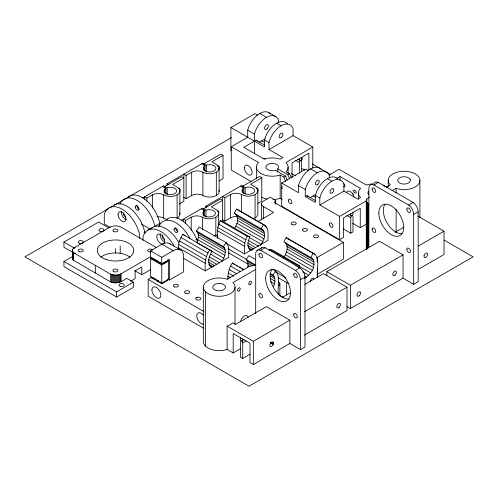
<?xml version="1.0" encoding="UTF-8"?>
<svg xmlns="http://www.w3.org/2000/svg" width="498" height="498" viewBox="0 0 498 498"><rect width="100%" height="100%" fill="white"/><g stroke="black" fill="none" stroke-linecap="round" stroke-linejoin="round"><path stroke-width="0.75" d="M170.291 244.169A14.759 8.522 -60 0 0 162.012 244.238L150.552 250.849L150.552 257.323L161.763 263.791L169.513 259.309L169.513 280.013L167.832 279.042L167.832 280.337L161.757 283.841L160.642 283.194L160.642 281.905M152.463 208.04L152.463 194.843A7.924 4.575 0 0 1 163.668 194.843A9.506 5.49 0 0 0 177.114 194.843L177.114 218.13A9.506 5.49 0 0 0 179.573 212.827M161.763 263.791L161.763 257.317L173.217 250.706A14.759 8.522 -60 0 1 183.65 256.731L183.65 271.852L169.513 280.013M167.334 219.45A9.506 5.49 0 0 1 163.668 218.13L163.668 194.843M165.909 193.809L165.909 188.375L162.547 186.433M167.222 194.78L167.222 187.79L164.826 186.408L164.826 187.964M179.896 214.252L179.896 190.958M183.451 197.208L186.078 198.727L186.078 175.433L191.68 172.202A7.924 4.575 0 0 1 202.885 172.202A9.506 5.49 0 0 0 216.331 172.202L216.331 195.49M191.201 230.406L191.201 217.209A7.924 4.575 0 0 1 202.406 217.209A9.506 5.49 0 0 0 215.852 217.209L215.852 235.062M186.078 198.727L191.68 195.49L191.68 172.202M202.406 229.628L202.406 217.209M218.79 190.186A9.506 5.49 0 0 1 214.364 196.361A9.506 5.49 0 0 1 202.885 195.49L202.885 172.202M204.647 216.176L204.647 210.741L201.285 208.799M205.126 171.163L205.126 165.734L201.765 163.792M205.96 217.147L205.96 210.156L203.57 208.774L203.57 210.33M206.44 172.134L206.44 165.149L204.043 163.767L204.043 165.324M217.501 238.368L217.807 227.518L220.116 220.695L222.874 221.448L249.84 237.023C247.892 240.895 246.205 247.805 251.173 250.071M218.641 224.971L218.641 213.331M219.114 191.606L219.114 168.318M222.556 222.114L222.575 196.511L224.816 197.799L230.418 194.569A7.924 4.575 0 0 1 241.623 194.569A9.506 5.49 0 0 0 255.069 194.569L255.069 217.856M204.043 163.767L220.813 154.087L223.036 155.37L223.036 178.658L219.076 180.942M222.189 219.574L224.816 221.093L224.816 197.799M224.816 221.093L230.418 217.856L230.418 194.569M241.623 212.422L241.623 194.569M243.864 193.535L243.864 188.101L240.503 186.159M260.273 245.545C263.616 241.393 266.555 234.589 262.876 229.815L234.135 213.231L236.525 209.06L265.341 225.625C269.287 229.435 267.675 235.498 268.024 240.341L244.474 253.936L244.773 243.086L247.089 236.264L220.116 220.695M245.178 193.728L245.178 187.516L242.787 186.134L242.787 187.69M255.692 313.672L255.692 253.893A7.968 4.6 60 0 1 260.734 250.338L265.216 247.749L299.952 267.8A7.968 4.6 60 0 1 304.994 277.181L304.994 347.05L300.512 349.64L289.867 343.489L253.351 364.573L249.99 362.631L249.99 343.228L233.182 333.523L233.182 352.926L227.1 349.415A15.849 9.151 0 0 1 203.327 341.497L203.327 287.153M257.858 190.684L257.858 213.978A9.506 5.49 0 0 1 253.102 218.728M261.562 219.886L261.562 203.819M242.787 186.134L259.551 176.454L261.774 177.736L261.774 201.024L257.821 203.309M263.598 218.896L263.598 206.658A6.947 4.015 0 0 1 263.598 200.98L270.115 197.22L275.718 200.457L275.718 204.28M286.63 294.785L286.63 282.547L277.884 277.498M299.354 173.435L299.354 162.566A1.587 0.915 -60 0 1 300.188 160.829L300.767 160.499A1.587 0.915 -60 0 1 301.601 161.265L301.601 171.362M300.512 349.64L300.512 279.77A7.968 4.6 60 0 0 295.47 270.389L260.734 250.338M317.176 261.326L317.176 257.503L343.383 242.37L343.383 259.203L317.176 274.336M317.531 277.386C316.199 269.978 320.326 260.498 314.848 254.223L286.12 237.664L283.904 241.966L312.383 258.406C316.952 265.328 311.163 275.07 304.483 278.382M350.741 233.201L350.741 217.676A1.587 0.915 -60 0 1 351.576 215.945L352.154 215.609A1.587 0.915 -60 0 1 352.989 216.381L352.989 231.906L350.741 233.201L343.346 228.931M347.013 306.619L350.374 308.561L403.038 278.152L413.682 284.302L413.682 214.433A7.968 4.6 60 0 0 408.64 205.052L373.905 184.995A7.968 4.6 60 0 0 368.862 188.555L368.869 247.618M234.265 228.8C237.197 224.554 240.136 216.169 234.135 213.231M283.897 257.31C286.518 253.233 288.902 247.139 285.466 242.868M366.298 249.616L366.298 200.713L367.094 198.621L369.553 196.984M178.278 249.193C178.072 243.908 179.903 238.735 182.803 234.359L212.167 251.341C209.253 255.586 206.085 264.008 212.036 267.065L209.141 265.44M183.538 258.331L205.251 270.868C204.746 263.635 205.381 255.984 209.776 249.934L212.167 251.341M227.922 279.31C227.524 273.526 229.192 267.756 232.41 262.956L243.852 269.561M273.34 343.863L273.159 342.4A2.534 1.463 -60 0 0 270.458 343.408A2.534 1.463 -60 0 0 270.458 346.583A2.534 1.463 -60 0 0 273.159 344.467L273.34 343.863L270.651 342.313M72.353 256.638L63.943 261.475L63.943 266.648L116.607 297.057L133.414 287.352L133.414 282.179L126.691 278.295C122.247 281.663 116.165 284.408 110.662 281.924L73.094 260.024L72.359 258.225L72.447 249.84L73.094 248.664L75.148 247.245M72.359 258.225L72.447 257.603M222.096 261.139L223.801 258.176L196.828 242.601C198.341 239.021 199.542 234.091 196.461 230.985L199.212 227.044L226.185 242.613C230.045 246.448 228.445 252.442 228.794 257.273L205.251 270.868M223.801 258.176C225.314 254.59 226.515 249.66 223.428 246.554L196.461 230.985M247.637 267.65C248.297 264.924 248.284 261.618 246.105 259.558L248.857 255.623L255.586 259.508M273.39 286.717C275.587 282.385 276.085 275.288 270.327 273.545M269.107 250.687L269.679 249.317L272.431 250.077L299.348 265.615L298.464 267.737M296.024 266.225L296.596 264.861L269.679 249.317M310.82 257.51L313.043 253.208L286.12 237.664M265.341 225.625L263.498 224.635L261.108 228.8L262.876 229.815M275.718 200.457L274.373 202.524L343.383 242.37M223.428 246.554L226.185 242.613M273.022 275.101L275.774 271.161L272.412 269.219M277.747 172.015L277.747 168.909L278.382 168.031A6.337 3.66 0 0 0 273.9 163.549A6.337 3.66 0 0 0 266.137 166.133L265.92 167.085A6.337 3.66 0 0 0 275.425 170.254L285.472 176.049A22.752 13.135 60 0 1 287.209 180.12M164.9 193.012L164.9 189.134L165.909 188.375M204.118 170.372L204.118 166.488L205.126 165.734M203.645 215.379L203.645 211.501L204.647 210.741M242.862 192.738L242.862 188.854L243.864 188.101M196.1 297.897L197.027 297.362A2.534 1.463 0 0 1 200.794 298.377A2.534 1.463 0 0 1 197.855 300.07A2.534 1.463 0 0 1 196.1 297.897L197.027 297.362M292.065 177.624L292.065 162.877L308.872 153.172L308.872 170.254M308.505 170.646L305.816 169.09L281.725 183.003L281.725 206.29L339.53 239.663L343.452 237.397L343.452 217.993L360.259 208.289L360.259 227.698L366.341 224.181M230.898 150.85L230.898 127.563L254.988 113.656L257.678 115.206M109.025 208.276L24.9 256.844L249 386.23L473.1 256.844L444.16 240.142M110.369 207.504L126.517 198.179M127.868 197.401L231.502 137.566M72.683 252.287L63.943 247.245L63.943 242.065L98.679 222.015L108.564 227.723M142.422 198.055L163.668 185.785L165.012 186.563M167.029 185.399L167.029 183.843L202.885 163.145L204.23 163.923M251.216 181.571L231.259 170.048L231.259 146.761L247.705 137.267L247.705 130.152A18.152 10.477 -60 0 1 258.02 114.627A18.152 10.477 -60 0 1 270.171 113.65M164.826 186.408L181.596 176.728L183.818 178.01L172.613 184.478L177.114 187.08A9.506 5.49 0 0 1 177.114 194.843M144.619 199.113L144.619 196.785L146.86 198.079L152.463 194.843M223.036 155.37L211.831 161.838L216.331 164.44A9.506 5.49 0 0 1 216.331 172.202M264.849 145.223L256.109 140.181L243.783 147.296L264.332 159.161A15.849 9.151 0 0 1 280.181 159.161L282.901 157.586L268.995 149.556L268.995 142.571A18.071 10.433 -60 0 1 281.04 125.782A18.071 10.433 -60 0 1 293.085 128.665L293.085 135.649L268.995 149.556M73.847 247.998L109.884 227.188A7.924 4.575 0 0 1 121.089 227.188L155.824 247.245A7.924 4.575 0 0 1 156.509 247.693M259.116 142.322L265.073 138.886M179.199 203.962L183.818 201.298L183.837 174.144L186.078 175.433M147.763 230.225L152.805 227.312M127.613 197.382A25.902 14.952 60 0 1 145.715 199.966A25.902 14.952 60 0 1 159.827 223.378L154.785 226.291A25.902 14.952 60 0 0 137.896 200.887A25.902 14.952 60 0 0 119.887 204.385M181.16 220.421L202.406 208.152L203.75 208.93M205.767 207.766L205.767 206.209L241.623 185.511L242.968 186.289M203.57 208.774L220.334 199.094L222.556 200.377L211.351 206.844L215.852 209.446A9.506 5.49 0 0 1 215.852 217.209M183.357 221.479L183.357 219.151L185.598 220.446L191.201 217.209M312.794 167.988L312.794 147.028L285.983 162.51A15.849 9.151 0 0 1 285.983 171.654L289.531 173.709A22.752 13.135 60 0 1 291.268 177.78M261.774 177.736L250.569 184.204L255.069 186.806A9.506 5.49 0 0 1 255.069 194.569M231.259 146.761L258.537 162.51A15.849 9.151 0 0 0 261.052 173.553A15.849 9.151 0 0 0 280.181 175.003L283.736 177.058L285.472 176.049M277.747 168.909L287.794 174.711L289.531 173.709M73.847 252.928L109.884 273.769C113.307 275.568 117.665 275.568 121.089 273.769L150.483 256.8M151.118 258.873L151.678 258.549L152.799 259.197L152.799 257.964M156.16 259.906L156.16 261.139L157.281 261.786L158.495 261.083M130.582 281.227L135.12 278.606L135.12 270.837L141.793 266.99L141.793 274.753L134.56 270.576M141.793 274.753L150.477 269.735M161.203 264.693L167.832 260.865L168.392 261.189L168.392 279.366L161.763 283.194L150.558 276.726L150.558 258.549L151.884 257.796M161.757 283.841L161.763 265.017L168.392 261.189M63.943 261.475L116.607 291.878L133.414 282.179M151.118 277.05L151.678 276.726M203.377 328.101L148.174 296.229L148.174 279.397L151.977 277.199M329.203 174.997L339.07 169.301L366.341 185.051A15.849 9.151 0 0 1 373.575 183.83M151.678 278.021L152.799 278.668L154.013 277.965M156.16 279.316L156.16 280.611L157.281 281.258L158.495 280.555M329.346 177.761L329.346 175.564A18.152 10.477 -60 0 0 317.301 172.812A18.152 10.477 -60 0 0 305.255 189.47L305.255 196.586L306.936 195.614L315.676 200.663M336.667 178.452L339.991 176.529L360.54 188.393A15.849 9.151 0 0 0 360.54 197.544L357.819 199.119L343.913 191.089L319.822 204.995L319.822 198.011A18.071 10.433 -60 0 1 331.867 181.222A18.071 10.433 -60 0 1 343.913 184.098L343.913 191.089M161.196 282.87L161.757 282.547M309.837 197.818L315.794 194.382M257.136 250.376L261.618 247.786M373.905 184.995L378.387 182.411L413.122 202.462A7.968 4.6 60 0 1 418.164 211.843L418.164 281.712L413.682 284.302M386.311 187.31L390.332 184.988A15.849 9.151 0 0 1 401.307 171.399A15.849 9.151 0 0 1 419.665 182A15.849 9.151 0 0 1 396.134 188.337L392.113 190.659M319.822 204.995L339.53 216.375L366.341 200.893M255.692 269.418L232.896 282.578A15.849 9.151 0 0 1 221.927 296.161A15.849 9.151 0 0 1 203.57 285.566A15.849 9.151 0 0 1 227.1 279.229L249.89 266.069L255.269 265.39M295.47 270.389L299.952 267.8M408.64 205.052L413.122 202.462M300.512 279.77L304.994 277.181M413.682 214.433L418.164 211.843M282.148 297.487L290.813 292.482M304.813 284.402L323.482 273.626L347.013 287.209L347.013 310.497L304.346 335.129M326.844 275.568L326.844 271.684L379.507 241.281L403.038 254.864L403.038 278.152M395.337 232.136L404.021 227.125M250.121 354.153L242.707 358.429L240.466 357.134L240.466 341.609A1.587 0.915 60 0 1 241.293 340.837L241.586 340.962A1.587 0.915 60 0 0 242.707 340.315L244.057 339.536M242.707 358.429L242.707 342.904L246.08 340.962M233.182 352.926L240.596 348.65M227.1 349.415L227.1 326.128L253.351 341.286L289.867 320.202L289.867 343.489M304.346 311.841L347.013 287.209M326.844 271.684L350.374 285.267L403.038 254.864M418.139 246.143L444.035 231.197L444.035 254.484L418.139 269.43M258.35 221.255L273.607 212.434L263.598 206.658M227.1 326.128L230.381 324.671L232.896 322.779L235.622 324.354L266.337 306.619L289.867 320.202M130.109 257.285C124.718 253.071 117.354 252.474 110.768 253.252A18.221 10.52 0 0 0 100.739 257.236M247.089 236.264L249.84 237.023M296.596 264.861L299.348 265.615M75.148 253.681L73.094 252.262L72.359 250.463M313.043 253.208L314.848 254.223M269.063 112.741L275.786 116.619M259.751 113.494L266.474 117.372A18.152 10.477 -60 0 1 278.519 120.124L278.519 122.969M276.558 123.199L281.04 125.782M293.085 135.649L312.794 147.028M417.778 216.039L444.035 231.197M312.258 163.985L330.429 174.474M247.705 130.152L254.428 134.03L254.428 153.571M298.009 159.198L299.354 159.976A1.587 0.915 -60 0 0 300.481 160.624A1.587 0.915 -60 0 0 301.601 158.681L301.601 157.387M287.483 123.99A18.071 10.433 -60 0 0 275.251 124.027A18.071 10.433 -60 0 0 264.513 139.982L268.995 142.571M310.578 168.928L317.301 172.812M327.385 178.633L331.867 181.222M261.705 140.828L264.394 142.378M295.32 160.238L299.354 162.566M230.898 127.563L264.513 146.972L264.513 139.982M301.477 168.312L304.838 170.254M291.286 173.435L295.32 175.763M349.397 214.314L350.741 215.092A1.587 0.915 -60 0 0 351.868 215.74A1.587 0.915 -60 0 0 352.989 213.791L352.989 212.503M321.484 169.637A18.152 10.477 -60 0 0 309.277 169.756A18.152 10.477 -60 0 0 298.532 185.586L305.255 189.47M337.831 178.863A18.071 10.433 -60 0 0 325.642 179.778A18.071 10.433 -60 0 0 315.34 195.421L319.822 198.011M313.093 195.938L315.782 197.494M346.708 215.348L350.741 217.676M352.864 223.428L360.259 227.698M281.725 183.003L298.532 192.707L298.532 185.586M305.255 196.586L315.34 202.406L315.34 195.421M272.941 199.511A15.849 9.151 0 0 0 280.181 198.297L281.955 199.318M236.525 209.06L263.498 224.635M265.49 226.64L266.804 227.399M237.004 215.808L263.971 231.383M286.562 244.437L313.479 259.975M237.565 217.943L264.538 233.512M287.128 246.566L314.045 262.11M237.552 220.49L264.525 236.064M287.116 249.118L314.033 264.656M236.967 223.285L263.934 238.853M286.524 251.907L313.441 267.451M167.029 183.843L168.374 184.621M205.767 206.209L207.112 206.987M235.847 226.117L262.813 241.686M285.404 254.746L312.321 270.283M249.398 237.534L261.238 244.375M299.304 266.362L310.746 272.966M248.129 240.266L258.655 246.342M302.765 271.821L308.822 275.313M218.69 224.106L245.663 239.681M247.967 243.248L255.86 247.805M304.664 275.998L306.681 277.162M217.807 227.518L244.773 243.086M247.736 245.607L253.656 249.025M248.259 247.631L252.206 249.909M249.012 248.907L250.986 250.046M217.501 230.742L244.474 246.311M217.794 236.177L215.777 235.012A11.392 6.574 -60 0 1 214.084 235.778M226.055 243.304L244.474 253.936M275.811 272.076L285.908 277.903M228.121 248.763L246.952 259.632M246.105 259.558L255.524 264.998M247.282 261.027L255.356 265.689M270.159 274.236L274.199 276.571M197.638 232.448L224.604 248.023M247.929 263.081L252.642 265.801M270.14 275.898L274.852 278.619M198.285 234.502L225.258 250.077M228.04 252.561L248.16 264.183M248.01 265.577L250.033 266.741M270.221 278.394L274.927 281.115M198.366 236.998L225.339 252.567M197.868 239.762L224.841 255.331M270.395 281.551L274.429 283.879M235.977 265.471L237.322 266.249M239.345 267.414L240.69 268.192M242.034 268.97L243.379 269.748M210.449 254.061L222.289 260.896M230.605 266.063L240.024 271.503M180.961 237.484L207.927 253.059M279.92 295.501L283.275 297.437M209.228 256.85L219.749 262.925M229.142 269.524L236.544 273.794M179.498 240.945L206.465 256.514M208.432 259.545L216.979 264.482M228.233 272.979L233.612 276.085M178.589 244.4L205.556 259.968M208.201 262.01L214.781 265.808M141.438 224.056L150.782 229.454M208.693 264.152L213.3 266.81M227.922 276.247L230.611 277.803M178.278 247.668L205.251 263.243M169.388 243.503L180.593 249.977M162.012 244.238L173.217 250.706M110.332 227.449L104.281 223.957L104.281 214.601A25.902 14.952 60 0 1 121.973 209.141A25.902 14.952 60 0 1 139.658 235.025L139.658 238.623M150.552 250.849L161.763 257.317M159.522 263.075L158.401 262.434L158.401 261.201M150.558 258.549L161.763 265.017M271.995 342.02L273.34 342.792M271.385 342.132L273.402 343.296M270.47 342.917L273.159 344.467M159.522 282.553L158.401 281.905L158.401 280.611M148.174 279.397L203.377 311.269M63.943 242.065L74.7 248.278M182.803 234.359L185.194 235.772M366.298 200.713L366.808 202.294L368.937 204.354M232.41 262.956L234.633 264.693M256.109 140.181L257.229 141.258M306.936 195.614L308.057 196.691M287.931 238.679L288.908 239.862M275.774 271.161C281.14 277.473 277.075 286.867 278.388 294.268M317.531 268.97L317.531 277.336M419.901 180.413L419.901 217.676M396.134 188.337L396.134 192.994M396.134 209.297L396.134 232.585M388.21 180.413L388.21 186.619M368.221 203.688L368.221 247.936M367.661 203.259L367.661 249.056M367.188 202.792L367.188 248.595M366.74 199.119L366.74 249.579M366.534 201.777L366.534 249.137M366.484 199.636L366.484 249.324M366.341 200.171L366.366 249.38M358.417 192.969L358.417 199.181M350.741 213.798L350.741 215.092M350.374 285.267L350.374 308.561M339.991 176.529L339.991 180.413M339.53 216.375L339.53 239.663M299.354 158.681L299.354 159.976M288.105 167.085L288.105 173.292M280.181 175.003L280.181 198.297M279.876 283.723L279.876 295.968M256.414 167.085L256.414 178.726M253.351 341.286L253.351 364.573M242.707 339.02L242.707 340.315M240.466 337.725L240.466 339.02A1.587 0.915 60 0 0 241.586 340.962L241.879 341.174A1.587 0.915 60 0 1 242.707 342.904M235.019 287.153L235.019 324.416M205.45 291.728L205.45 346.066M185.598 220.446L185.598 223.552M167.832 259.632L167.832 260.865M161.763 263.143L161.763 264.37L160.642 263.722L160.642 262.496M159.827 223.378L159.827 225.538M157.281 260.554L157.281 261.786M157.281 279.963L157.281 281.258M155.04 259.259L155.04 260.491L153.919 259.844L153.919 258.611M155.04 278.668L155.04 279.963L153.919 279.316L153.919 278.021M152.799 277.374L152.799 278.668M146.86 198.079L146.86 201.18M144.7 233.481L144.7 232.112A25.902 14.952 60 0 0 114.061 204.946M143.019 240.385L143.019 236.967A25.902 14.952 60 0 1 156.484 229.634A25.902 14.952 60 0 1 174.387 246.485M121.089 273.769L121.089 281.532M120.311 274.161L120.311 281.924M120.205 246.018L120.205 253.252M119.445 274.491L119.445 282.254M118.518 274.759L118.518 282.522M117.534 274.952L117.534 282.715M116.607 291.878L116.607 297.057M116.52 275.064L116.52 282.833M115.486 248.614L115.486 252.897M115.486 275.108L115.486 282.87M114.453 275.064L114.453 282.833M113.438 274.952L113.438 282.715M112.455 274.759L112.455 282.522M111.527 274.491L111.527 282.254M110.662 274.161L110.662 281.924M95.317 265.322L95.317 273.085M73.648 252.791L73.648 260.554M73.094 252.262L73.094 260.024M72.689 251.683L72.689 259.446M72.447 249.84L72.447 258.842M282.179 188.842A2.534 1.463 60 0 1 282.179 186.769M266.841 198.97A15.849 9.151 0 0 1 261.649 197.171M283.736 177.058A22.752 13.135 60 0 1 285.671 181.714M263.149 158.738A2.534 1.463 60 0 1 265.166 158.937M301.738 157.293A2.534 1.463 60 0 1 300.929 160.294M254.428 134.03A18.152 10.477 -60 0 1 266.474 117.372M287.794 174.711A22.752 13.135 60 0 1 289.531 178.782M343.415 183.6A1.743 1.008 60 0 1 344.958 185.679A1.743 1.008 60 0 1 343.732 186.582M382.894 185.293A15.849 9.151 0 0 1 387.083 187.597M346.477 192.689A5.546 3.2 60 0 1 350.268 191.518A5.546 3.2 60 0 1 354.053 197.065M353.294 194.301A5.546 3.2 60 0 1 352.671 193.006M368.775 194.799A6.337 3.66 0 0 1 368.775 191.139M203.458 324.21A6.337 3.66 60 0 1 196.735 315.85A6.337 3.66 60 0 1 203.458 315.246M278.345 281.607A5.229 3.019 0 0 1 278.388 285.852M240.509 321.652A5.546 3.2 -60 0 1 244.294 316.106A5.546 3.2 -60 0 1 248.085 317.276M260.834 248.633A7.968 4.6 60 0 1 265.216 247.749M288.803 299.03A17.592 10.153 60 0 1 273.788 288.081A17.592 10.153 60 0 1 271.808 269.605M374.004 183.295A7.968 4.6 60 0 1 378.387 182.405M401.973 233.693A17.592 10.153 60 0 1 386.958 222.743A17.592 10.153 60 0 1 384.979 204.267M288.311 283.194A5.229 3.019 0 0 1 286.63 282.547M310.242 281.594A2.534 1.463 -60 0 1 312.034 278.488A2.534 1.463 -60 0 1 313.827 279.527M206.44 165.149A6.337 3.66 0 0 1 215.852 167.683A6.337 3.66 0 0 1 208.506 171.922A6.337 3.66 0 0 1 204.118 166.488M217.433 166.108A2.695 1.556 -60 0 1 219.188 166.45A2.695 1.556 -60 0 1 218.778 169.083M191.68 195.49A7.924 4.575 0 0 1 202.885 195.49M167.222 187.79A6.337 3.66 0 0 1 176.634 190.323A6.337 3.66 0 0 1 169.289 194.562A6.337 3.66 0 0 1 164.9 189.134M178.707 188.537A2.695 1.556 -60 0 1 179.56 191.724M157.032 216.829A7.924 4.575 0 0 1 163.668 218.13M245.178 187.516A6.337 3.66 0 0 1 254.59 190.049A6.337 3.66 0 0 1 247.251 194.288A6.337 3.66 0 0 1 242.862 188.854M256.171 188.474A2.695 1.556 -60 0 1 257.821 190.821M230.418 217.856A7.924 4.575 0 0 1 237.06 216.555M205.96 210.156A6.337 3.66 0 0 1 215.373 212.69A6.337 3.66 0 0 1 208.033 216.935A6.337 3.66 0 0 1 203.645 211.501M217.445 210.909A2.695 1.556 -60 0 1 218.298 214.096M195.77 239.196A7.924 4.575 0 0 1 197.843 239.196M126.349 219.718A5.546 3.2 60 0 1 121.543 211.401M139.241 209.266A2.534 1.463 60 0 1 137.05 205.462M125.795 217.028A2.534 1.463 60 0 1 123.909 215.198A2.534 1.463 60 0 1 123.778 212.827M144.003 232.267A2.534 1.463 0 0 1 145.926 232.417M150.875 251.888A2.534 1.463 0 0 1 147.775 250.855A2.534 1.463 0 0 1 149.568 249.062A2.534 1.463 0 0 1 152.668 250.096M158.625 226.752A25.902 14.952 60 0 1 189.863 238.424M162.672 244.12A5.546 3.2 60 0 1 156.808 237.204A5.546 3.2 60 0 1 162.055 235.585A5.546 3.2 60 0 1 163.487 243.871M164.072 241.655A5.546 3.2 60 0 1 160.288 233.767M177.985 231.632A2.534 1.463 60 0 1 175.788 227.829M164.539 239.395A2.534 1.463 60 0 1 162.653 237.565A2.534 1.463 60 0 1 162.522 235.193M166.855 219.313A25.902 14.952 60 0 1 197.694 242.339M151.728 228.047A25.902 14.952 60 0 1 178.701 242.265M424.041 255.785L424.221 257.254A2.534 1.463 -60 0 0 426.929 256.24A2.534 1.463 -60 0 0 426.929 253.071A2.534 1.463 -60 0 0 424.221 255.181L424.041 255.785M220.813 283.617L219.176 283.493A6.337 3.66 0 0 0 213.051 286.207A6.337 3.66 0 0 0 216.008 290.322L217.533 290.689A6.337 3.66 0 0 0 225.295 288.099A6.337 3.66 0 0 0 220.813 283.617M410.178 179.467L409.549 178.583A6.337 3.66 0 0 0 402.415 176.877A6.337 3.66 0 0 0 397.721 180.413L397.933 181.359A6.337 3.66 0 0 0 405.696 183.949A6.337 3.66 0 0 0 410.178 179.467M281.532 137.33A2.695 1.556 -60 0 0 282.385 133.153A2.695 1.556 -60 0 0 279.197 135.979A2.695 1.556 -60 0 0 281.532 137.33M244.337 167.894A5.546 3.2 60 0 0 250.22 175.215A5.546 3.2 60 0 0 250.22 167.372A5.546 3.2 60 0 0 244.337 167.894M266.965 128.92A2.695 1.556 -60 0 0 267.818 124.743A2.695 1.556 -60 0 0 264.631 127.569A2.695 1.556 -60 0 0 266.965 128.92M353.705 190.921A1.743 1.008 60 0 0 355.553 193.218A1.743 1.008 60 0 0 355.553 190.753A1.743 1.008 60 0 0 353.705 190.921M332.359 192.763A2.695 1.556 -60 0 0 333.212 188.593A2.695 1.556 -60 0 0 330.025 191.419A2.695 1.556 -60 0 0 332.359 192.763M288.336 200.401A2.534 1.463 60 0 0 291.025 203.75A2.534 1.463 60 0 0 291.025 200.165A2.534 1.463 60 0 0 288.336 200.401M317.792 184.353A2.695 1.556 -60 0 0 318.645 180.183A2.695 1.556 -60 0 0 315.458 183.009A2.695 1.556 -60 0 0 317.792 184.353M329.334 224.075A2.534 1.463 60 0 0 332.023 227.418A2.534 1.463 60 0 0 332.023 223.832A2.534 1.463 60 0 0 329.334 224.075M174.617 286.96A2.534 1.463 0 0 0 178.421 285.69A2.534 1.463 0 0 0 174.617 284.42A2.534 1.463 0 0 0 174.617 286.96M151.884 289.954A6.337 3.66 60 0 0 158.607 298.314A6.337 3.66 60 0 0 158.607 289.35A6.337 3.66 60 0 0 151.884 289.954M185.822 293.428A2.534 1.463 0 0 0 189.626 292.158A2.534 1.463 0 0 0 185.822 290.894A2.534 1.463 0 0 0 185.822 293.428M250.438 284.302A1.899 1.096 -60 0 0 251.036 281.358A1.899 1.096 -60 0 0 248.788 283.356A1.899 1.096 -60 0 0 250.438 284.302M339.07 307.378A2.534 1.463 -60 0 0 339.873 303.45A2.534 1.463 -60 0 0 336.878 306.114A2.534 1.463 -60 0 0 339.07 307.378M239.233 290.776A1.899 1.096 -60 0 0 239.831 287.825A1.899 1.096 -60 0 0 237.583 289.824A1.899 1.096 -60 0 0 239.233 290.776M293.677 314.643A2.534 1.463 60 0 0 296.366 317.985A2.534 1.463 60 0 0 296.366 314.4A2.534 1.463 60 0 0 293.677 314.643M293.677 274.529A2.534 1.463 60 0 0 296.366 277.878A2.534 1.463 60 0 0 296.366 274.292A2.534 1.463 60 0 0 293.677 274.529M258.941 254.478A2.534 1.463 60 0 0 261.631 257.821A2.534 1.463 60 0 0 261.631 254.235A2.534 1.463 60 0 0 258.941 254.478M258.941 294.586A2.534 1.463 60 0 0 261.631 297.929A2.534 1.463 60 0 0 261.631 294.343A2.534 1.463 60 0 0 258.941 294.586M265.664 278.413A17.592 10.153 60 0 0 284.321 301.62A17.592 10.153 60 0 0 284.321 276.745A17.592 10.153 60 0 0 265.664 278.413M359.239 295.737A2.534 1.463 -60 0 0 360.042 291.809A2.534 1.463 -60 0 0 357.047 294.467A2.534 1.463 -60 0 0 359.239 295.737M395.095 275.033A2.534 1.463 -60 0 0 395.898 271.105A2.534 1.463 -60 0 0 392.903 273.763A2.534 1.463 -60 0 0 395.095 275.033M406.847 249.299A2.534 1.463 60 0 0 409.537 252.648A2.534 1.463 60 0 0 409.537 249.062A2.534 1.463 60 0 0 406.847 249.299M372.112 229.248A2.534 1.463 60 0 0 374.801 232.591A2.534 1.463 60 0 0 374.801 229.005A2.534 1.463 60 0 0 372.112 229.248M372.112 189.134A2.534 1.463 60 0 0 374.801 192.483A2.534 1.463 60 0 0 374.801 188.898A2.534 1.463 60 0 0 372.112 189.134M406.847 209.191A2.534 1.463 60 0 0 409.537 212.534A2.534 1.463 60 0 0 409.537 208.948A2.534 1.463 60 0 0 406.847 209.191M378.835 213.076A17.592 10.153 60 0 0 397.491 236.282A17.592 10.153 60 0 0 397.491 211.407A17.592 10.153 60 0 0 378.835 213.076M303.114 230.891A2.534 1.463 0 0 0 307.353 230.238A2.534 1.463 0 0 0 304.247 228.445A2.534 1.463 0 0 0 303.114 230.891M314.319 237.359A2.534 1.463 0 0 0 318.558 236.706A2.534 1.463 0 0 0 315.452 234.913A2.534 1.463 0 0 0 314.319 237.359M291.909 224.424A2.534 1.463 0 0 0 296.148 223.77A2.534 1.463 0 0 0 293.042 221.977A2.534 1.463 0 0 0 291.909 224.424M118.051 214.439A5.546 3.2 60 0 0 123.934 221.753A5.546 3.2 60 0 0 123.934 213.91A5.546 3.2 60 0 0 118.051 214.439M135.307 206.931A2.534 1.463 60 0 0 137.996 210.274A2.534 1.463 60 0 0 137.996 206.689A2.534 1.463 60 0 0 135.307 206.931M113.693 271.566A2.534 1.463 0 0 0 117.933 270.912A2.534 1.463 0 0 0 114.833 269.119A2.534 1.463 0 0 0 113.693 271.566M79.481 251.745A2.534 1.463 0 0 0 83.284 250.475A2.534 1.463 0 0 0 79.481 249.212A2.534 1.463 0 0 0 79.481 251.745M106.373 259.589A18.221 10.52 0 0 0 133.707 250.475A18.221 10.52 0 0 0 106.373 241.368A18.221 10.52 0 0 0 106.373 259.589M100.21 231.365A2.534 1.463 0 0 0 104.014 230.101A2.534 1.463 0 0 0 100.21 228.831A2.534 1.463 0 0 0 100.21 231.365M79.481 243.335A2.534 1.463 0 0 0 83.284 242.065A2.534 1.463 0 0 0 79.481 240.802A2.534 1.463 0 0 0 79.481 243.335M113.693 231.458A2.534 1.463 0 0 0 117.933 230.804A2.534 1.463 0 0 0 114.833 229.012A2.534 1.463 0 0 0 113.693 231.458M120.304 286.437A2.695 1.556 0 0 0 124.344 285.086A2.695 1.556 0 0 0 120.304 283.742A2.695 1.556 0 0 0 120.304 286.437M174.045 229.298A2.534 1.463 60 0 0 176.734 232.647A2.534 1.463 60 0 0 176.734 229.061A2.534 1.463 60 0 0 174.045 229.298"/></g></svg>
